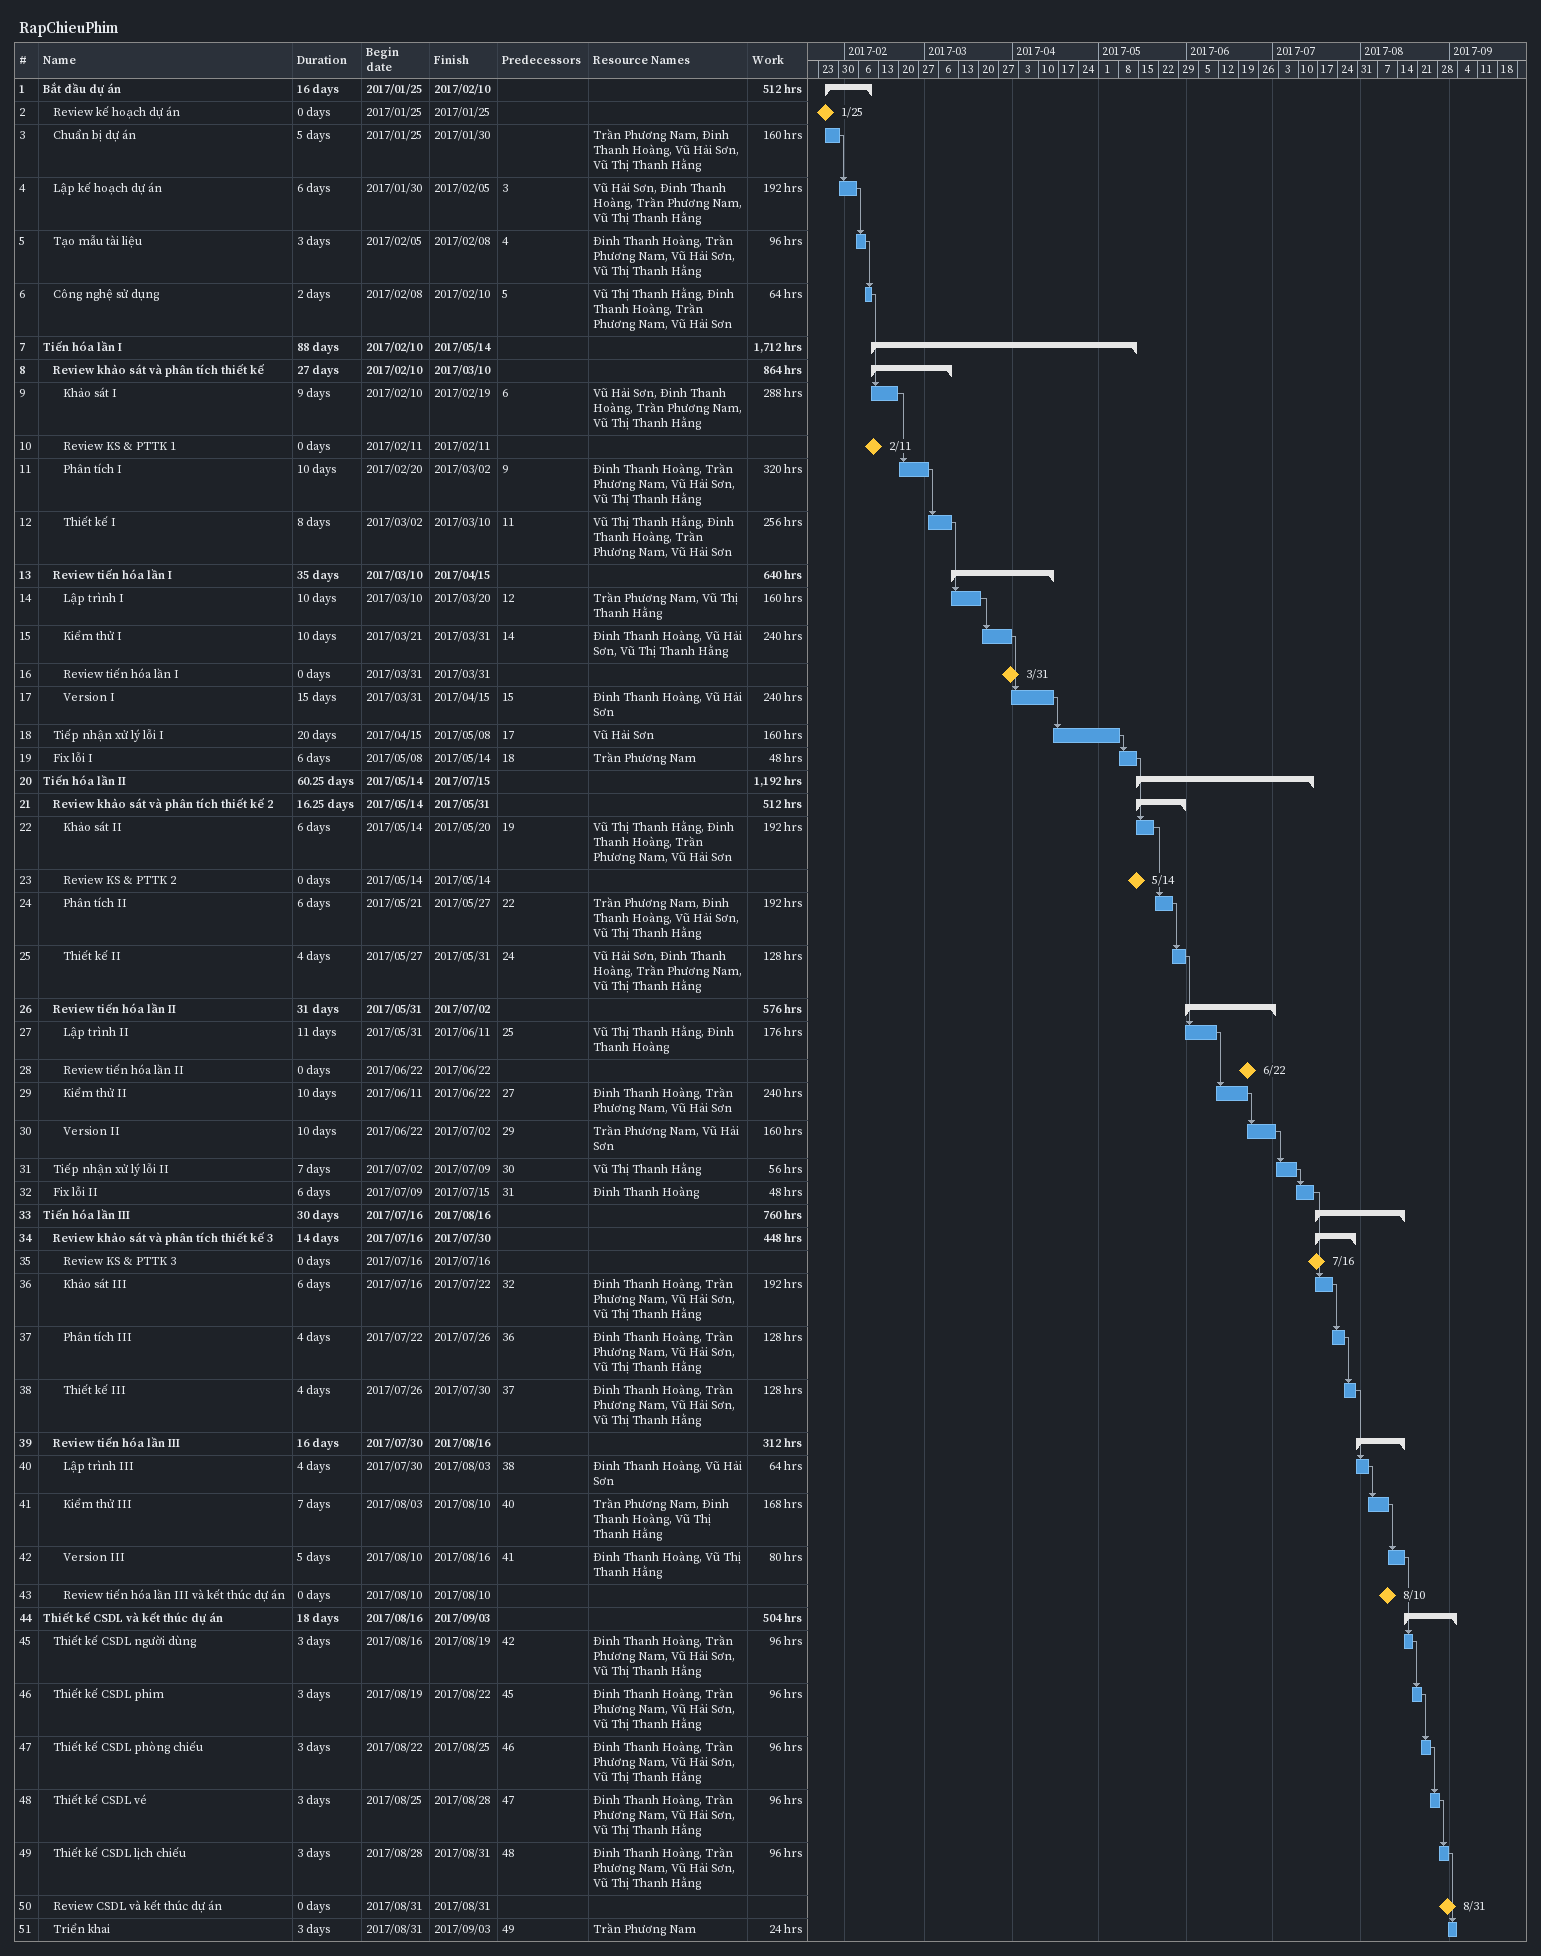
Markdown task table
RapChieuPhim

| ID | Level | Task | Duration | Start | Finish | Predecessors | Resources | Work (h) |
|---|---|---|---|---|---|---|---|---|
| 1 | 1 | **Bắt đầu dự án** | 16d | 2017-01-25 | 2017-02-10 |  |  | 512 |
| 2 | 2 | Review kế hoạch dự án | 0d | 2017-01-25 | 2017-01-25 |  |  |  |
| 3 | 2 | Chuẩn bị dự án | 5d | 2017-01-25 | 2017-01-30 |  | Trần Phương Nam, Đinh Thanh Hoàng, Vũ Hải Sơn, Vũ Thị Thanh Hằng | 160 |
| 4 | 2 | Lập kế hoạch dự án | 6d | 2017-01-30 | 2017-02-05 | 3 | Vũ Hải Sơn, Đinh Thanh Hoàng, Trần Phương Nam, Vũ Thị Thanh Hằng | 192 |
| 5 | 2 | Tạo mẫu tài liệu | 3d | 2017-02-05 | 2017-02-08 | 4 | Đinh Thanh Hoàng, Trần Phương Nam, Vũ Hải Sơn, Vũ Thị Thanh Hằng | 96 |
| 6 | 2 | Công nghệ sử dụng | 2d | 2017-02-08 | 2017-02-10 | 5 | Vũ Thị Thanh Hằng, Đinh Thanh Hoàng, Trần Phương Nam, Vũ Hải Sơn | 64 |
| 7 | 1 | **Tiến hóa lần I** | 88d | 2017-02-10 | 2017-05-14 |  |  | 1712 |
| 8 | 2 | **Review khảo sát và phân tích thiết kế** | 27d | 2017-02-10 | 2017-03-10 |  |  | 864 |
| 9 | 3 | Khảo sát I | 9d | 2017-02-10 | 2017-02-19 | 6 | Vũ Hải Sơn, Đinh Thanh Hoàng, Trần Phương Nam, Vũ Thị Thanh Hằng | 288 |
| 10 | 3 | Review KS & PTTK 1 | 0d | 2017-02-11 | 2017-02-11 |  |  |  |
| 11 | 3 | Phân tích I | 10d | 2017-02-20 | 2017-03-02 | 9 | Đinh Thanh Hoàng, Trần Phương Nam, Vũ Hải Sơn, Vũ Thị Thanh Hằng | 320 |
| 12 | 3 | Thiết kế I | 8d | 2017-03-02 | 2017-03-10 | 11 | Vũ Thị Thanh Hằng, Đinh Thanh Hoàng, Trần Phương Nam, Vũ Hải Sơn | 256 |
| 13 | 2 | **Review tiến hóa lần I** | 35d | 2017-03-10 | 2017-04-15 |  |  | 640 |
| 14 | 3 | Lập trình I | 10d | 2017-03-10 | 2017-03-20 | 12 | Trần Phương Nam, Vũ Thị Thanh Hằng | 160 |
| 15 | 3 | Kiểm thử I | 10d | 2017-03-21 | 2017-03-31 | 14 | Đinh Thanh Hoàng, Vũ Hải Sơn, Vũ Thị Thanh Hằng | 240 |
| 16 | 3 | Review tiến hóa lần I | 0d | 2017-03-31 | 2017-03-31 |  |  |  |
| 17 | 3 | Version I | 15d | 2017-03-31 | 2017-04-15 | 15 | Đinh Thanh Hoàng, Vũ Hải Sơn | 240 |
| 18 | 2 | Tiếp nhận xử lý lỗi I | 20d | 2017-04-15 | 2017-05-08 | 17 | Vũ Hải Sơn | 160 |
| 19 | 2 | Fix lỗi I | 6d | 2017-05-08 | 2017-05-14 | 18 | Trần Phương Nam | 48 |
| 20 | 1 | **Tiến hóa lần II** | 60.25d | 2017-05-14 | 2017-07-15 |  |  | 1192 |
| 21 | 2 | **Review khảo sát và phân tích thiết kế 2** | 16.25d | 2017-05-14 | 2017-05-31 |  |  | 512 |
| 22 | 3 | Khảo sát II | 6d | 2017-05-14 | 2017-05-20 | 19 | Vũ Thị Thanh Hằng, Đinh Thanh Hoàng, Trần Phương Nam, Vũ Hải Sơn | 192 |
| 23 | 3 | Review KS & PTTK 2 | 0d | 2017-05-14 | 2017-05-14 |  |  |  |
| 24 | 3 | Phân tích II | 6d | 2017-05-21 | 2017-05-27 | 22 | Trần Phương Nam, Đinh Thanh Hoàng, Vũ Hải Sơn, Vũ Thị Thanh Hằng | 192 |
| 25 | 3 | Thiết kế II | 4d | 2017-05-27 | 2017-05-31 | 24 | Vũ Hải Sơn, Đinh Thanh Hoàng, Trần Phương Nam, Vũ Thị Thanh Hằng | 128 |
| 26 | 2 | **Review tiến hóa lần II** | 31d | 2017-05-31 | 2017-07-02 |  |  | 576 |
| 27 | 3 | Lập trình II | 11d | 2017-05-31 | 2017-06-11 | 25 | Vũ Thị Thanh Hằng, Đinh Thanh Hoàng | 176 |
| 28 | 3 | Review tiến hóa lần II | 0d | 2017-06-22 | 2017-06-22 |  |  |  |
| 29 | 3 | Kiểm thử II | 10d | 2017-06-11 | 2017-06-22 | 27 | Đinh Thanh Hoàng, Trần Phương Nam, Vũ Hải Sơn | 240 |
| 30 | 3 | Version II | 10d | 2017-06-22 | 2017-07-02 | 29 | Trần Phương Nam, Vũ Hải Sơn | 160 |
| 31 | 2 | Tiếp nhận xử lý lỗi II | 7d | 2017-07-02 | 2017-07-09 | 30 | Vũ Thị Thanh Hằng | 56 |
| 32 | 2 | Fix lỗi II | 6d | 2017-07-09 | 2017-07-15 | 31 | Đinh Thanh Hoàng | 48 |
| 33 | 1 | **Tiến hóa lần III** | 30d | 2017-07-16 | 2017-08-16 |  |  | 760 |
| 34 | 2 | **Review khảo sát và phân tích thiết kế 3** | 14d | 2017-07-16 | 2017-07-30 |  |  | 448 |
| 35 | 3 | Review KS & PTTK 3 | 0d | 2017-07-16 | 2017-07-16 |  |  |  |
| 36 | 3 | Khảo sát III | 6d | 2017-07-16 | 2017-07-22 | 32 | Đinh Thanh Hoàng, Trần Phương Nam, Vũ Hải Sơn, Vũ Thị Thanh Hằng | 192 |
| 37 | 3 | Phân tích III | 4d | 2017-07-22 | 2017-07-26 | 36 | Đinh Thanh Hoàng, Trần Phương Nam, Vũ Hải Sơn, Vũ Thị Thanh Hằng | 128 |
| 38 | 3 | Thiết kế III | 4d | 2017-07-26 | 2017-07-30 | 37 | Đinh Thanh Hoàng, Trần Phương Nam, Vũ Hải Sơn, Vũ Thị Thanh Hằng | 128 |
| 39 | 2 | **Review tiến hóa lần III** | 16d | 2017-07-30 | 2017-08-16 |  |  | 312 |
| 40 | 3 | Lập trình III | 4d | 2017-07-30 | 2017-08-03 | 38 | Đinh Thanh Hoàng, Vũ Hải Sơn | 64 |
| 41 | 3 | Kiểm thử III | 7d | 2017-08-03 | 2017-08-10 | 40 | Trần Phương Nam, Đinh Thanh Hoàng, Vũ Thị Thanh Hằng | 168 |
| 42 | 3 | Version III | 5d | 2017-08-10 | 2017-08-16 | 41 | Đinh Thanh Hoàng, Vũ Thị Thanh Hằng | 80 |
| 43 | 3 | Review tiến hóa lần III và kết thúc dự án | 0d | 2017-08-10 | 2017-08-10 |  |  |  |
| 44 | 1 | **Thiết kế CSDL và kết thúc dự án** | 18d | 2017-08-16 | 2017-09-03 |  |  | 504 |
| 45 | 2 | Thiết kế CSDL người dùng | 3d | 2017-08-16 | 2017-08-19 | 42 | Đinh Thanh Hoàng, Trần Phương Nam, Vũ Hải Sơn, Vũ Thị Thanh Hằng | 96 |
| 46 | 2 | Thiết kế CSDL phim | 3d | 2017-08-19 | 2017-08-22 | 45 | Đinh Thanh Hoàng, Trần Phương Nam, Vũ Hải Sơn, Vũ Thị Thanh Hằng | 96 |
| 47 | 2 | Thiết kế CSDL phòng chiếu | 3d | 2017-08-22 | 2017-08-25 | 46 | Đinh Thanh Hoàng, Trần Phương Nam, Vũ Hải Sơn, Vũ Thị Thanh Hằng | 96 |
| 48 | 2 | Thiết kế CSDL vé | 3d | 2017-08-25 | 2017-08-28 | 47 | Đinh Thanh Hoàng, Trần Phương Nam, Vũ Hải Sơn, Vũ Thị Thanh Hằng | 96 |
| 49 | 2 | Thiết kế CSDL lịch chiếu | 3d | 2017-08-28 | 2017-08-31 | 48 | Đinh Thanh Hoàng, Trần Phương Nam, Vũ Hải Sơn, Vũ Thị Thanh Hằng | 96 |
| 50 | 2 | Review CSDL và kết thúc dự án | 0d | 2017-08-31 | 2017-08-31 |  |  |  |
| 51 | 2 | Triển khai | 3d | 2017-08-31 | 2017-09-03 | 49 | Trần Phương Nam | 24 |
